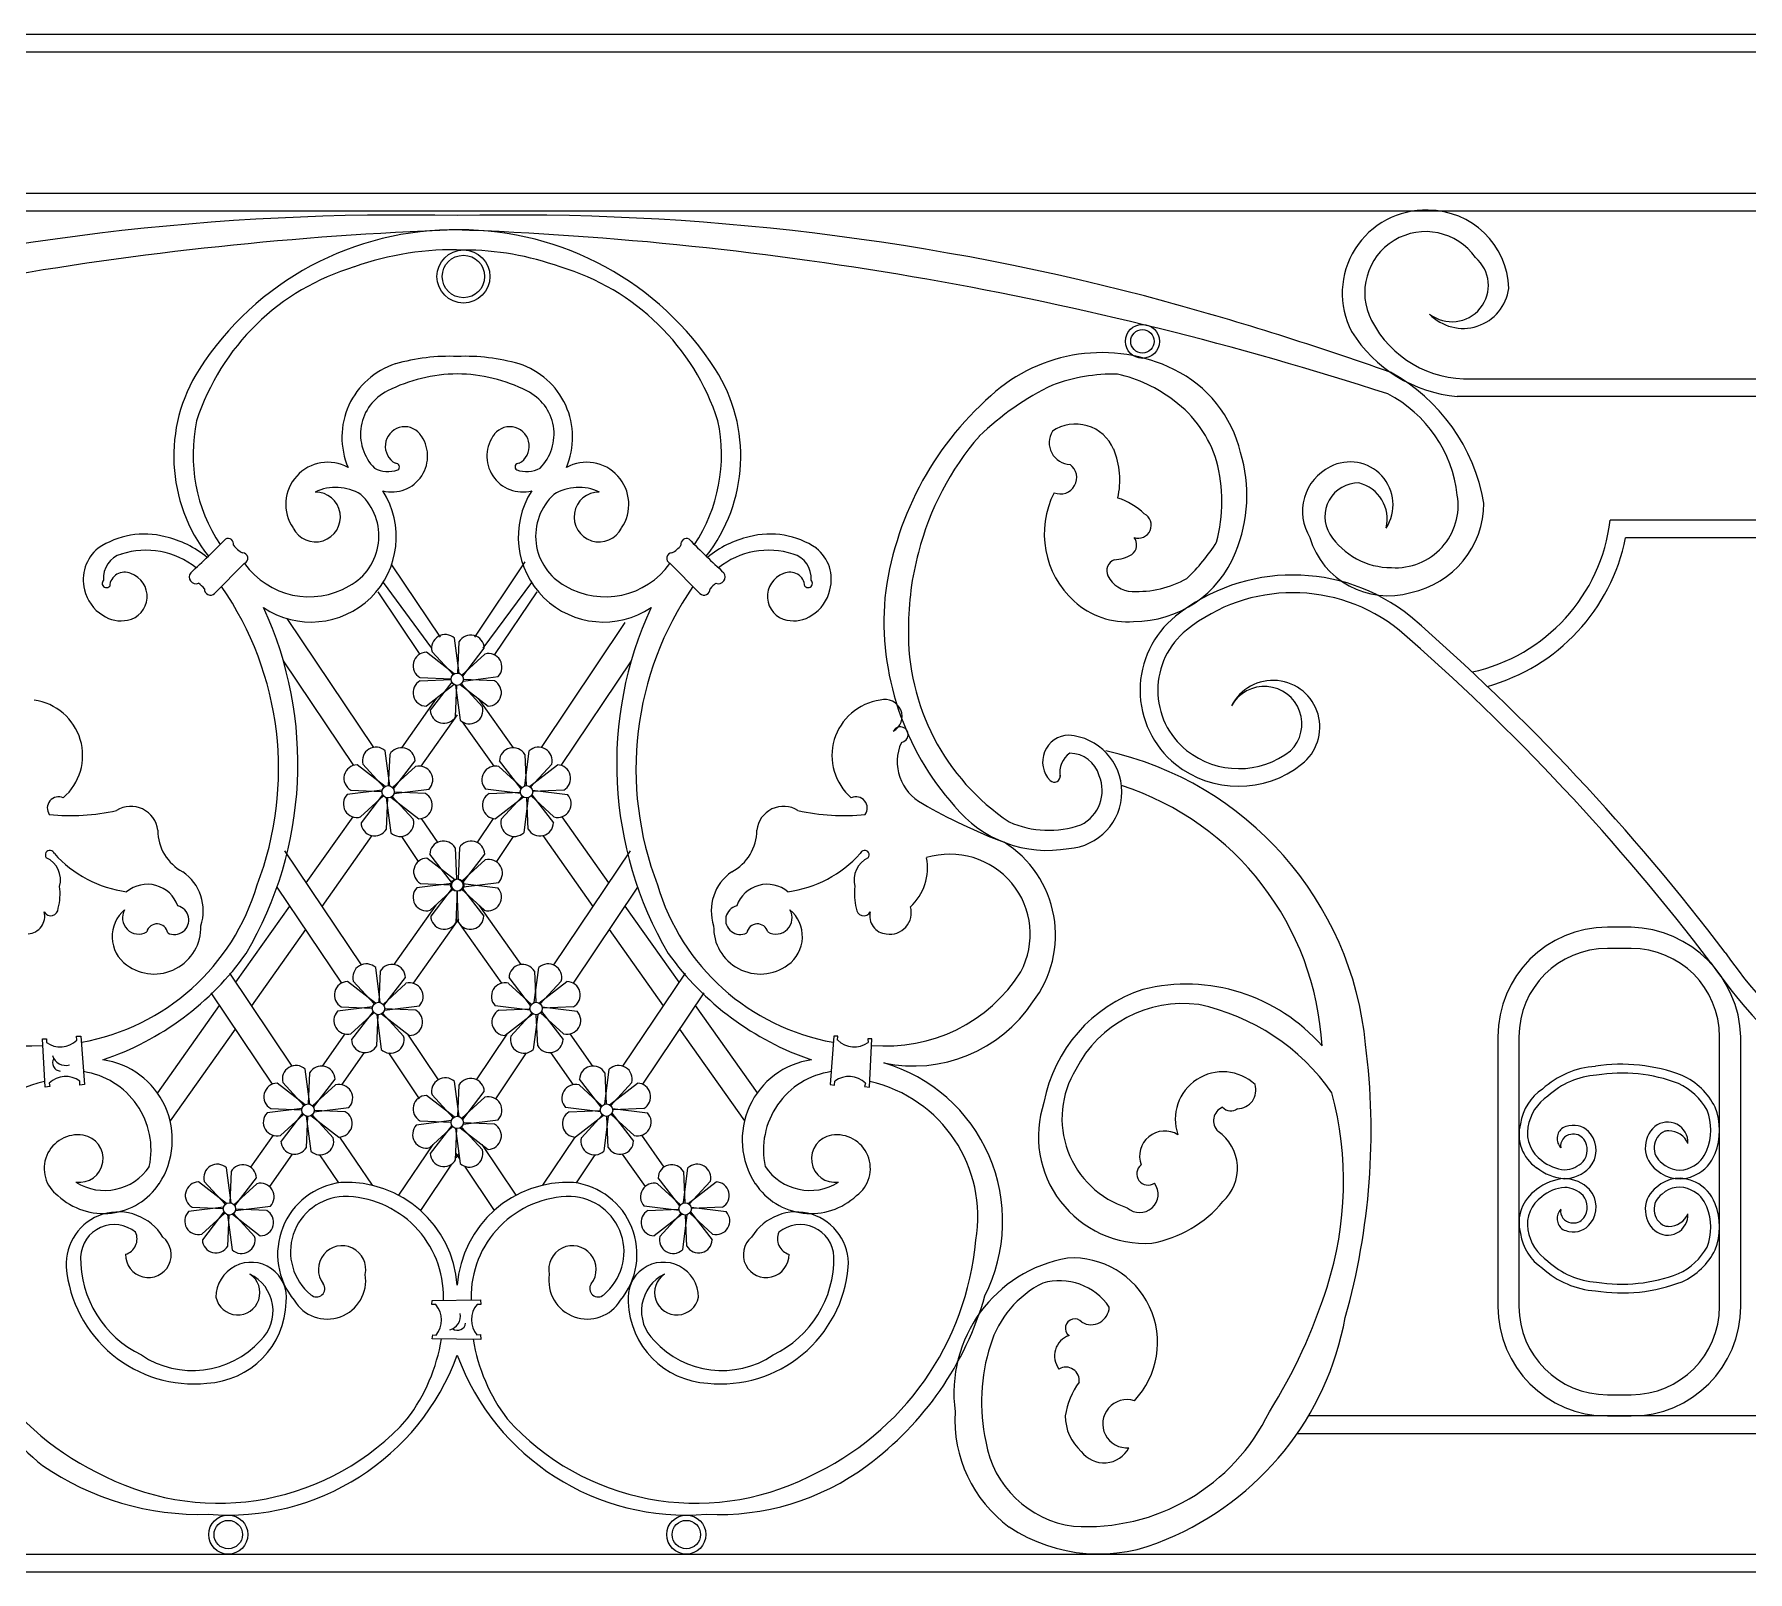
# Model space of a CAD drawing. Header units: millimetres. Extents: x 2621 to 26934, y 11979 to 27988.
# Drawn here: x 3767 to 4493, y 21748 to 22400 of the extents above; entities that cross this region are included whole.
import ezdxf

# ---------------------------------------------------------------- set-up
doc = ezdxf.new("R2010")
doc.units = ezdxf.units.MM

# ---------------------------------------------------------------- blocks, each defined once
blk = doc.blocks.new('A$C4E9F2DF3')
for p, q in [((22.5, 757.5), (2305.9, 757.5)), ((22.5, 750), (2305.9, 750)), ((22.5, 690), (2305.9, 690)), ((22.5, 682.5), (2305.9, 682.5)), ((1594.44, 611.25), (2210.95, 611.25)), ((2216.51, 603.75), (1588.45, 603.75)), ((2133.22, 551.25), (1653.34, 551.25)), ((2126.09, 543.75), (1659.86, 543.75)), ((1073.99, 532.97), (1061.26, 520.19)), ((1136.32, 532.36), (1156.94, 501.67)), ((1192.92, 533.61), (1171.46, 501.67)), ((1254.41, 532.97), (1267.14, 520.19)), ((1132.69, 524.86), (1153.31, 496.99)), ((1195.7, 524.86), (1175.09, 496.99)), ((1130.45, 520.93), (1148.38, 494.23)), ((1197.95, 520.93), (1180.02, 494.23)), ((1091.9, 509.55), (1128.64, 454.87)), ((1235.33, 507.82), (1199.76, 454.87)), ((1162.95, 486.1), (1151.08, 495.24)), ((1153.51, 495.46), (1162.42, 485.73)), ((1164.95, 486.3), (1163.02, 501.17)), ((1164.9, 499.6), (1164.31, 486.41)), ((1175.87, 494.48), (1166.13, 485.56)), ((1166.51, 485.03), (1175.65, 496.91)), ((1090.4, 491.62), (1120.22, 447.23)), ((1238, 491.62), (1208.18, 447.23)), ((1148.39, 484.49), (1161.57, 483.91)), ((1148.39, 483.09), (1161.57, 483.67)), ((1162.95, 481.48), (1151.08, 472.33)), ((1161.89, 482.54), (1152.74, 470.67)), ((1163.44, 481.27), (1165.38, 466.41)), ((1163.5, 467.98), (1164.08, 481.17)), ((1165.44, 481.48), (1177.32, 472.33)), ((1174.88, 472.11), (1165.97, 481.85)), ((1166.71, 483.03), (1181.57, 484.97)), ((1180.01, 483.09), (1166.82, 483.67)), ((1155.28, 475.57), (1140.55, 454.73)), ((1173.11, 475.57), (1187.85, 454.73)), ((1164.2, 468.69), (1148.76, 446.86)), ((1166.33, 465.68), (1179.64, 446.86)), ((1135.59, 438.53), (1133.66, 453.39)), ((1135.54, 451.82), (1134.95, 438.63)), ((1192.8, 438.53), (1194.74, 453.39)), ((1192.86, 451.82), (1193.44, 438.63)), ((1133.59, 438.32), (1121.72, 447.47)), ((1124.15, 447.69), (1133.06, 437.95)), ((1146.51, 446.7), (1136.77, 437.78)), ((1137.15, 437.26), (1146.29, 449.13)), ((1181.89, 446.7), (1191.62, 437.78)), ((1191.25, 437.26), (1182.11, 449.13)), ((1194.8, 438.32), (1206.68, 447.47)), ((1204.25, 447.69), (1195.33, 437.95)), ((1132.32, 436.77), (1117.46, 434.83)), ((1119.02, 436.71), (1132.21, 436.13)), ((1137.35, 435.26), (1152.21, 437.19)), ((1191.04, 435.26), (1176.18, 437.19)), ((1196.08, 436.77), (1210.94, 434.83)), ((1209.37, 436.71), (1196.18, 436.13)), ((1123.16, 425.33), (1132.9, 434.24)), ((1132.52, 434.77), (1123.38, 422.89)), ((1134.08, 433.5), (1136.01, 418.64)), ((1134.14, 420.2), (1134.72, 433.39)), ((1136.08, 433.7), (1147.96, 424.56)), ((1145.52, 424.34), (1136.61, 434.07)), ((1150.65, 435.31), (1137.46, 435.9)), ((1177.75, 435.31), (1190.94, 435.9)), ((1192.32, 433.7), (1180.44, 424.56)), ((1182.87, 424.34), (1191.79, 434.07)), ((1194.31, 433.5), (1192.38, 418.64)), ((1194.26, 420.2), (1193.68, 433.39)), ((1205.23, 425.33), (1195.5, 434.24)), ((1195.87, 434.77), (1205.01, 422.89)), ((1119.82, 425.41), (1100, 397.37)), ((1148.93, 424.67), (1155.9, 414.28)), ((1179.47, 424.67), (1172.49, 414.28)), ((1208.57, 425.41), (1228.39, 397.37)), ((1127.95, 417.41), (1106.71, 387.38)), ((1140.47, 417.08), (1147.63, 406.42)), ((1187.93, 417.08), (1180.77, 406.42)), ((1200.45, 417.41), (1221.68, 387.38)), ((1090.9, 410.91), (1123.4, 362.54)), ((1163.15, 398.71), (1151.27, 407.85)), ((1161.69, 397.64), (1152.55, 409.52)), ((1163.31, 412.21), (1163.89, 399.02)), ((1165.09, 412.21), (1164.51, 399.02)), ((1166.7, 397.64), (1175.85, 409.52)), ((1237.49, 410.91), (1204.99, 362.54)), ((1176.07, 407.09), (1166.33, 398.17)), ((1087.69, 395.52), (1115.05, 354.79)), ((1161.88, 397.15), (1147.01, 395.22)), ((1148.58, 397.1), (1161.77, 396.52)), ((1152.72, 385.71), (1162.45, 394.63)), ((1162.08, 395.16), (1152.94, 383.28)), ((1163.69, 380.59), (1164.27, 393.78)), ((1164.7, 380.59), (1164.12, 393.78)), ((1175.68, 385.71), (1165.94, 394.63)), ((1166.32, 395.16), (1175.46, 383.28)), ((1166.52, 397.15), (1181.38, 395.22)), ((1166.91, 395.64), (1181.77, 397.58)), ((1240.7, 395.52), (1213.34, 354.79)), ((1093.05, 387.54), (1070.16, 355.15)), ((1155.12, 387.91), (1137.29, 362.7)), ((1173.28, 387.91), (1191.1, 362.7)), ((1235.34, 387.54), (1258.24, 355.15)), ((1164.65, 381.9), (1145.44, 354.73)), ((1163.75, 381.9), (1182.95, 354.73)), ((1662.23, 378.54), (1652.14, 378.54)), ((1099.77, 377.55), (1076.87, 345.16)), ((1228.63, 377.55), (1251.53, 345.16)), ((1662.23, 369.54), (1652.14, 369.54)), ((1067.51, 359.09), (1094.04, 319.6)), ((1131.52, 346.55), (1129.59, 361.41)), ((1131.47, 359.85), (1130.88, 346.66)), ((1133.08, 345.28), (1142.22, 357.15)), ((1195.31, 345.28), (1186.17, 357.15)), ((1196.87, 346.55), (1198.8, 361.41)), ((1196.93, 359.85), (1197.51, 346.66)), ((1260.89, 359.09), (1234.35, 319.6)), ((1059.61, 350.68), (1085.66, 311.9)), ((1129.52, 346.35), (1117.65, 355.49)), ((1120.08, 355.71), (1129, 345.97)), ((1142.44, 354.72), (1132.71, 345.81)), ((1185.95, 354.72), (1195.69, 345.81)), ((1198.87, 346.35), (1210.75, 355.49)), ((1208.31, 355.71), (1199.4, 345.97)), ((1268.79, 350.68), (1242.73, 311.9)), ((1063.21, 345.32), (1036.96, 308.2)), ((1128.25, 344.79), (1113.39, 342.86)), ((1114.96, 344.73), (1128.15, 344.15)), ((1119.09, 333.35), (1128.83, 342.26)), ((1128.46, 342.79), (1119.31, 330.91)), ((1132.01, 341.72), (1143.89, 332.58)), ((1141.45, 332.36), (1132.54, 342.1)), ((1133.28, 343.28), (1148.15, 345.21)), ((1146.58, 343.33), (1133.39, 343.92)), ((1195.11, 343.28), (1180.25, 345.21)), ((1181.82, 343.33), (1195, 343.92)), ((1196.38, 341.72), (1184.51, 332.58)), ((1186.94, 332.36), (1195.85, 342.1)), ((1209.3, 333.35), (1199.56, 342.26)), ((1199.94, 342.79), (1209.08, 330.91)), ((1200.14, 344.79), (1215, 342.86)), ((1213.44, 344.73), (1200.25, 344.15)), ((1265.19, 345.32), (1291.43, 308.2)), ((1069.92, 335.33), (1042.36, 296.34)), ((1130.01, 341.52), (1131.95, 326.66)), ((1130.07, 328.22), (1130.65, 341.41)), ((1198.38, 341.52), (1196.45, 326.66)), ((1198.33, 328.22), (1197.74, 341.41)), ((1258.47, 335.33), (1286.04, 296.34)), ((989.32, 310.6), (988.26, 331.2)), ((988.26, 331.2), (989.97, 331.14)), ((989.97, 331.14), (989.88, 329.63)), ((1002.81, 330.63), (1002.68, 332.3)), ((1002.68, 332.3), (1004.48, 332.25)), ((1004.48, 332.25), (1006.02, 311.82)), ((1116.48, 333.25), (1106.84, 319.61)), ((1143.14, 333.15), (1156.12, 313.83)), ((1185.25, 333.15), (1172.27, 313.83)), ((1211.92, 333.25), (1221.56, 319.61)), ((1323.91, 332.25), (1322.37, 311.82)), ((1325.72, 332.3), (1323.91, 332.25)), ((1325.58, 330.63), (1325.72, 332.3)), ((1340.14, 331.2), (1338.43, 331.14)), ((1338.43, 331.14), (1338.52, 329.63)), ((1339.07, 310.6), (1340.14, 331.2)), ((1605.64, 332.04), (1605.64, 217.62)), ((1614.64, 332.04), (1614.64, 217.62)), ((1699.73, 217.62), (1699.73, 332.04)), ((1708.73, 217.62), (1708.73, 332.04)), ((1124.66, 325.33), (1115.03, 311.71)), ((1134.96, 325.16), (1148.01, 305.74)), ((1193.43, 325.16), (1180.39, 305.74)), ((1203.74, 325.33), (1213.37, 311.71)), ((1004.12, 311.51), (1004.02, 313.19)), ((1101.63, 303.41), (1099.69, 318.27)), ((1101.57, 316.71), (1100.99, 303.52)), ((1103.18, 302.14), (1112.33, 314.02)), ((1164.95, 298.2), (1163.02, 313.06)), ((1225.21, 302.14), (1216.07, 314.02)), ((1226.77, 303.41), (1228.7, 318.27)), ((1226.82, 316.71), (1227.41, 303.52)), ((1324.28, 311.51), (1324.38, 313.19)), ((991.36, 310.92), (989.32, 310.6)), ((991.06, 312.4), (991.36, 310.92)), ((1006.02, 311.82), (1004.12, 311.51)), ((1099.63, 303.21), (1087.75, 312.35)), ((1090.19, 312.57), (1099.1, 302.84)), ((1112.55, 311.58), (1102.81, 302.67)), ((1162.95, 298), (1151.08, 307.14)), ((1153.51, 307.36), (1162.42, 297.62)), ((1164.9, 311.5), (1164.31, 298.31)), ((1175.87, 306.37), (1166.13, 297.46)), ((1166.51, 296.93), (1175.65, 308.8)), ((1215.85, 311.58), (1225.59, 302.67)), ((1228.77, 303.21), (1240.64, 312.35)), ((1238.21, 312.57), (1229.3, 302.84)), ((1322.37, 311.82), (1324.28, 311.51)), ((1337.33, 312.4), (1337.03, 310.92)), ((1337.03, 310.92), (1339.07, 310.6)), ((1098.36, 301.65), (1083.5, 299.72)), ((1085.06, 301.6), (1098.25, 301.01)), ((1089.2, 290.21), (1098.93, 299.12)), ((1098.56, 299.65), (1089.42, 287.78)), ((1100.12, 298.38), (1102.05, 283.52)), ((1100.17, 285.09), (1100.76, 298.27)), ((1102.12, 298.59), (1113.99, 289.44)), ((1111.56, 289.22), (1102.64, 298.96)), ((1103.39, 300.14), (1118.25, 302.08)), ((1116.68, 300.2), (1103.5, 300.78)), ((1225.01, 300.14), (1210.15, 302.08)), ((1211.71, 300.2), (1224.9, 300.78)), ((1226.28, 298.59), (1214.4, 289.44)), ((1216.84, 289.22), (1225.75, 298.96)), ((1228.28, 298.38), (1226.35, 283.52)), ((1228.22, 285.09), (1227.64, 298.27)), ((1239.2, 290.21), (1229.46, 299.12)), ((1229.84, 299.65), (1238.98, 287.78)), ((1230.04, 301.65), (1244.9, 299.72)), ((1243.34, 301.6), (1230.15, 301.01)), ((1161.68, 296.44), (1146.82, 294.51)), ((1148.39, 296.38), (1161.57, 295.8)), ((1152.52, 285), (1162.26, 293.91)), ((1161.89, 294.44), (1152.74, 282.57)), ((1163.44, 293.17), (1165.38, 278.31)), ((1163.5, 279.87), (1164.08, 293.06)), ((1165.44, 293.37), (1177.32, 284.23)), ((1174.88, 284.01), (1165.97, 293.75)), ((1166.71, 294.93), (1181.57, 296.86)), ((1180.01, 294.99), (1166.82, 295.57)), ((1086.07, 290.23), (1076.5, 276.7)), ((1114.29, 289.46), (1128.03, 269)), ((1153.79, 286.32), (1139.31, 264.77)), ((1174.61, 286.32), (1189.08, 264.77)), ((1214.11, 289.46), (1200.36, 269)), ((1242.33, 290.23), (1251.9, 276.7)), ((1068.28, 261.52), (1066.34, 276.38)), ((1094.21, 282.26), (1084.48, 268.5)), ((1105.78, 281.95), (1113.79, 270.03)), ((1161.72, 277.95), (1148.55, 258.35)), ((1164.82, 282.57), (1163.53, 280.65)), ((1163.57, 282.57), (1165.12, 280.26)), ((1167.23, 277.13), (1179.84, 258.35)), ((1222.61, 281.95), (1214.61, 270.03)), ((1234.19, 282.26), (1243.92, 268.5)), ((1260.12, 261.52), (1262.05, 276.38)), ((1066.28, 261.31), (1054.4, 270.46)), ((1056.84, 270.68), (1065.75, 260.94)), ((1068.22, 274.81), (1067.64, 261.62)), ((1079.2, 269.69), (1069.46, 260.77)), ((1069.83, 260.25), (1078.98, 272.12)), ((1249.2, 269.69), (1258.94, 260.77)), ((1258.56, 260.25), (1249.42, 272.12)), ((1260.17, 274.81), (1260.76, 261.62)), ((1262.12, 261.31), (1273.99, 270.46)), ((1271.56, 270.68), (1262.65, 260.94)), ((1065.01, 259.76), (1050.15, 257.82)), ((1051.71, 259.7), (1064.9, 259.12)), ((1055.85, 248.32), (1065.58, 257.23)), ((1065.21, 257.76), (1056.07, 245.88)), ((1066.77, 256.49), (1068.7, 241.62)), ((1066.82, 243.19), (1067.41, 256.38)), ((1068.77, 256.69), (1080.64, 247.55)), ((1078.21, 247.33), (1069.29, 257.06)), ((1070.04, 258.25), (1084.9, 260.18)), ((1083.33, 258.3), (1070.14, 258.89)), ((1258.36, 258.25), (1243.5, 260.18)), ((1245.06, 258.3), (1258.25, 258.89)), ((1259.63, 256.69), (1247.75, 247.55)), ((1250.19, 247.33), (1259.1, 257.06)), ((1261.63, 256.49), (1259.7, 241.62)), ((1261.57, 243.19), (1260.99, 256.38)), ((1272.55, 248.32), (1262.81, 257.23)), ((1263.19, 257.76), (1272.33, 245.88)), ((1263.39, 259.76), (1278.25, 257.82)), ((1276.69, 259.7), (1263.5, 259.12)), ((1153.42, 218.35), (1153.58, 220.15)), ((1155.1, 218.38), (1153.42, 218.35)), ((1153.58, 220.15), (1174.08, 220.37)), ((1174.26, 218.44), (1172.58, 218.45)), ((1174.08, 220.37), (1174.26, 218.44)), ((1153.59, 203.89), (1153.76, 205.59)), ((1174.22, 203.62), (1153.59, 203.89)), ((1153.76, 205.59), (1155.26, 205.4)), ((1172.53, 205.48), (1174.03, 205.68)), ((1174.03, 205.68), (1174.22, 203.62)), ((1652.14, 180.12), (1662.23, 180.12)), ((2223.93, 171.16), (1525.33, 171.16)), ((1652.14, 171.12), (1662.23, 171.12)), ((2221.27, 163.5), (1520.41, 163.5)), ((23.78, 112.5), (2305.9, 112.5)), ((23.78, 105), (2305.9, 105))]:
    blk.add_line(p, q)
for centre, radius in [((1166.82, 654.7), 11.25), ((1166.82, 654.7), 9), ((1454.87, 627.18), 7.21), ((1454.87, 627.18), 4.96), ((1164.2, 483.79), 2.63), ((1164.2, 483.79), 2.63), ((1134.84, 436.01), 2.63), ((1193.56, 436.01), 2.63), ((1164, 396.4), 2.63), ((1164.39, 396.4), 2.63), ((1130.77, 344.03), 2.63), ((1197.63, 344.03), 2.63), ((1100.87, 300.9), 2.63), ((1164.2, 295.69), 2.63), ((1164.2, 295.69), 2.63), ((1227.52, 300.9), 2.63), ((1067.52, 259), 2.63), ((1260.87, 259), 2.63), ((1067.03, 120.78), 8.28), ((1067.03, 120.78), 6.03), ((1261.36, 120.78), 8.28), ((1261.36, 120.78), 6.03)]:
    blk.add_circle(centre, radius)
for centre, radius, start, end in [((1140.38, -379.54), 1060.34, 88.71281, 105.14183), ((1188.02, -379.54), 1060.34, 74.85817, 91.28719), ((1574.92, 647.57), 35.27, 88.13002, 207.35101), ((1576.07, 648.57), 34.26, 1.83754, 90), ((1216.55, -775.18), 1450.68, 92.11365, 107.95393), ((1163.04, 545.71), 128.8, 89.14148, 147.31707), ((1112.85, -771.21), 1446.59, 72.03543, 88.0116), ((1165.35, 545.67), 128.82, 32.69527, 90.16717), ((1575.04, 647.89), 25.85, 35.09067, 207.34646), ((1162.29, 542.47), 123.56, 87.89637, 109.75496), ((1166.84, 545.26), 120.68, 70.12464, 90.00879), ((1586.21, 650.95), 15.45, 232.06999, 49.75454), ((1148.98, 562.68), 100.2, 106.49838, 162.11909), ((1179.42, 562.68), 100.2, 17.88091, 73.50162), ((1590.9, 652.27), 19.59, 223.59436, 352.35981), ((1089.22, -716.5), 1411.43, 70.51337, 74.55984), ((1592.91, 657.26), 46.03, 207.49219, 271.89854), ((1593.81, 662.71), 59.2, 211.96374, 264.80478), ((1160.84, 538.48), 82.35, 87.66209, 106.15753), ((1167.56, 538.48), 82.35, 73.84247, 92.33791), ((1437.59, 552.85), 69.54, 63.83597, 132.51598), ((1112.55, 578.42), 68.63, 147.54101, 218.17715), ((1147.86, 586.51), 32.62, 107.74476, 203.2289), ((1164.77, 547.02), 66.34, 90.49297, 116.99835), ((1163.63, 547.02), 66.34, 63.00165, 89.50703), ((1180.53, 586.51), 32.62, 336.7711, 72.25524), ((1215.85, 578.42), 68.63, 321.82285, 32.45899), ((1442.81, 537.79), 75.5, 88.85204, 110.24907), ((1431.19, 554.43), 60.3, 51.91216, 77.42063), ((1444.91, 567.56), 53.1, 13.57933, 63.93217), ((1522.54, 545.35), 78.3, 9.71453, 61.37201), ((1143.53, 587.77), 20.39, 115.79038, 224.84153), ((1184.87, 587.77), 20.39, 315.15847, 64.20962), ((1480.43, 502.28), 135.79, 131.42285, 173.23354), ((1470.45, 498.56), 122.5, 116.0397, 133.78761), ((1533.4, 555.71), 55.43, 6.46386, 62.46668), ((1438.93, 562), 49.58, 16.91105, 53.55711), ((1121.23, 579.03), 69.13, 167.96173, 213.46482), ((1141.93, 582.67), 8.27, 38.85907, 241.26573), ((1186.47, 582.67), 8.27, 298.73427, 141.14093), ((1207.17, 579.03), 69.13, 326.53518, 12.03827), ((1424.57, 584.18), 9.26, 148.47232, 267.54922), ((1426.56, 574.58), 17.5, 22.93102, 124.39147), ((1136.4, 578.47), 15.21, 255.59843, 38.11006), ((1191.99, 578.47), 15.21, 141.88994, 284.40157), ((1478.73, 506.85), 122.8, 139.25975, 165.52069), ((1109.27, 558.02), 17.84, 61.0957, 214.30711), ((1138.15, 573.91), 1.52, 302.50043, 97.48796), ((1190.24, 573.91), 1.52, 82.51204, 237.49957), ((1219.13, 558.02), 17.84, 325.69289, 118.9043), ((1420.08, 569.34), 6.92, 247.43521, 53.81947), ((1411.7, 568.39), 33.6, 346.76345, 22.77274), ((1420.02, 559.2), 68.55, 345.44615, 14.55385), ((1436.37, 561.8), 62.86, 337.31983, 16.85719), ((1542.97, 557.79), 18.22, 327.34973, 117.52863), ((1134.91, 584.57), 12.62, 242.41899, 288.78897), ((1193.49, 584.57), 12.62, 251.21103, 297.58101), ((1543.93, 555), 21.14, 116.34428, 211.57723), ((1546.53, 552.81), 14.27, 89.22153, 211.6931), ((1542.87, 551.67), 15.88, 346.51334, 75.96343), ((1102.15, 544.25), 36.18, 236.14531, 32.61667), ((1104.02, 552.65), 10.59, 206.27288, 90.5221), ((1112.64, 544.95), 20.26, 58.49387, 115.48413), ((1106.86, 544.54), 24.09, 298.62293, 47.21064), ((1226.24, 544.25), 36.18, 147.38333, 303.85469), ((1221.54, 544.54), 24.09, 132.78936, 241.37707), ((1215.76, 544.95), 20.26, 64.51587, 121.50613), ((1224.37, 552.65), 10.59, 89.4779, 333.72712), ((1451.71, 545.49), 38.48, 153.01617, 227.96979), ((1436.2, 534.27), 27.67, 45.35331, 72.74995), ((1562.36, 557.57), 26.48, 266.10427, 9.50197), ((1453.18, 549.1), 5.45, 250.32429, 63.07267), ((1560.98, 558.57), 38.74, 281.65411, 0), ((1031.38, 510.8), 34.6, 75.03825, 124.32771), ((1297.02, 510.8), 34.6, 55.67229, 104.96175), ((1560.56, 562.42), 31.27, 213.17945, 270), ((1578.81, 560.22), 75.07, 282.26476, 353.13815), ((1022.34, 526.18), 16.84, 128.43122, 195.24219), ((1032.11, 504.62), 33.92, 51.20417, 107.92163), ((1030.77, 502.51), 42.8, 50.3975, 77.11902), ((836.44, 765.75), 319.59, 312.19858, 315.87575), ((1066.92, 541.08), 2.42, 350.06272, 116.23115), ((1078.26, 547.34), 11.18, 216.66558, 242.63976), ((1250.13, 547.34), 11.18, 297.36024, 323.33442), ((1261.48, 541.08), 2.42, 63.76885, 189.93728), ((1491.95, 765.75), 319.59, 224.12425, 227.80142), ((1297.62, 502.51), 42.8, 102.88098, 129.6025), ((1296.28, 504.62), 33.92, 72.07837, 128.79583), ((1306.06, 526.18), 16.84, 344.75781, 51.56878), ((1447.31, 540.82), 5.12, 307.09024, 38.02627), ((1415.6, 587.12), 83.94, 313.81106, 327.46778), ((1559.02, 553.72), 34.51, 196.47376, 286.46041), ((1579.22, 560.02), 82.27, 285.51807, 348.59765), ((1024.57, 526.81), 10.49, 106.01492, 185.24629), ((1073.01, 535.08), 2.33, 294.87663, 87.06426), ((1101.4, 552.34), 33.57, 215.2498, 300.41776), ((1226.99, 552.34), 33.57, 239.58224, 324.7502), ((1255.39, 535.08), 2.33, 92.93574, 245.12337), ((1303.83, 526.81), 10.49, 354.75371, 73.98508), ((1479.23, 505.54), 123.62, 164.98883, 180.04541), ((1444.72, 529.86), 4.97, 111.4358, 205.89265), ((1442.4, 549.8), 15.32, 271.89968, 301.4795), ((1451.22, 554.71), 46.44, 269.90984, 338.32085), ((1015.38, 524.5), 1.84, 132.99062, 317.04472), ((1023.04, 522.91), 6.32, 64.64094, 176.93123), ((1022.35, 518.93), 10.27, 281.23882, 70.7279), ((1053.43, 527.22), 2.92, 142.62723, 290.7549), ((1033.47, 499.24), 32.84, 44.35222, 50.26363), ((1294.93, 499.24), 32.84, 129.73637, 135.64778), ((1274.97, 527.22), 2.92, 249.2451, 37.37277), ((1306.04, 518.93), 10.27, 109.2721, 258.76118), ((1305.36, 522.91), 6.32, 3.06877, 115.35906), ((1313.02, 524.5), 1.84, 222.95528, 47.00938), ((1450.75, 532.7), 11.64, 205.51218, 268.61682), ((1452.6, 564.08), 43.06, 267.16483, 299.35288), ((1518.72, 448.44), 79.57, 51.15655, 128.73512), ((1022.73, 525.46), 17.06, 192.54996, 238.30994), ((1059.49, 522.03), 2.55, 176.16848, 313.82458), ((952.07, 445.59), 136.33, 338.92147, 34.66756), ((1376.33, 445.59), 136.33, 145.33244, 201.07853), ((1268.91, 522.03), 2.55, 226.17542, 3.83152), ((1305.66, 525.46), 17.06, 301.69006, 347.45004), ((1463.64, 508.64), 118.44, 175.32814, 221.62794), ((1448.25, 540.92), 32.77, 227.11218, 275.06416), ((1518.72, 448.44), 72.07, 51.26488, 128.73512), ((1021.52, 522.4), 13.83, 235.93863, 281.8162), ((938, 447.81), 158.57, 329.54742, 24.75245), ((1390.4, 447.81), 158.57, 155.24755, 210.45258), ((1306.87, 522.4), 13.83, 258.1838, 304.06137), ((1494.11, 479.12), 40.24, 128.73512, 231.26488), ((947.19, -205.13), 947.73, 37.19126, 49.02615), ((1159.06, 496.99), 5.76, 46.53492, 195.36179), ((1169.9, 496.75), 5.76, 1.53492, 150.36179), ((1451.8, 503.26), 96.22, 178.69843, 236.264), ((1494.11, 479.12), 32.74, 128.73512, 231.26488), ((947.19, -205.13), 940.23, 37.20432, 49.01746), ((1151.23, 489.49), 5.76, 91.53492, 240.36179), ((1177.4, 488.93), 5.76, 316.53492, 105.36179), ((1151.23, 478.09), 5.76, 119.63821, 268.46508), ((1177.16, 478.09), 5.76, 271.53492, 60.36179), ((1510.33, 463.46), 19.83, 307.51086, 153.02866), ((1506.62, 464.82), 15.91, 314.25433, 151.30968), ((981.58, 451.4), 23.68, 310.78593, 82.34815), ((1346.82, 451.4), 23.68, 97.65185, 229.21407), ((1345.73, 467.98), 7.19, 298.79516, 106.73183), ((1158.5, 470.82), 5.76, 181.53492, 330.36179), ((1169.33, 470.59), 5.76, 226.53492, 15.36179), ((1352.19, 460.27), 3.3, 277.27482, 154.81299), ((1423.84, 448.69), 11.32, 91.08236, 224.28071), ((1422.06, 435.99), 24.07, 273.69402, 86.2774), ((1129.7, 449.21), 5.76, 46.53492, 195.36179), ((1140.54, 448.98), 5.76, 1.53492, 150.36179), ((1187.86, 448.98), 5.76, 29.63821, 178.46508), ((1198.7, 449.21), 5.76, 344.63821, 133.46508), ((1370.87, 448.74), 20.04, 155.67976, 242.35461), ((1429.44, 444.33), 9.64, 123.50441, 190.65402), ((1424, 439.36), 13.01, 15.5514, 89.46833), ((1408.55, 315.12), 141.68, 5.50734, 77.42977), ((1495.77, 481.35), 35.51, 231.42332, 308.17078), ((1121.87, 441.71), 5.76, 91.53492, 240.36179), ((1148.04, 441.15), 5.76, 316.53492, 105.36179), ((1180.36, 441.15), 5.76, 74.63821, 223.46508), ((1206.52, 441.71), 5.76, 299.63821, 88.46508), ((1495.67, 481.07), 42.74, 231.26488, 308.73512), ((1417.48, 442.55), 2.49, 225.30005, 10.46562), ((1421.42, 436.56), 16.36, 296.83028, 22.59984), ((1408.02, 321.39), 123.25, 3.13923, 72.05491), ((995.05, 429.1), 4.8, 65.35007, 214.99908), ((1025.77, 418.42), 11.41, 6.44423, 122.4078), ((1121.64, 430.88), 5.76, 136.53492, 285.36179), ((1147.8, 430.31), 5.76, 271.53492, 60.36179), ((1180.59, 430.31), 5.76, 119.63821, 268.46508), ((1206.76, 430.88), 5.76, 254.63821, 43.46508), ((1302.63, 418.42), 11.41, 57.5922, 173.55577), ((1333.35, 429.1), 4.8, 325.00092, 114.64993), ((1479.36, 634.96), 235.54, 239.99367, 249.31261), ((1414.57, 461.97), 50.82, 219.05046, 280.24305), ((999.98, 517.88), 91.95, 264.47314, 282.3559), ((1129.13, 423.05), 5.76, 181.53492, 330.36179), ((1139.97, 422.81), 5.76, 226.53492, 15.36179), ((1188.42, 422.81), 5.76, 164.63821, 313.46508), ((1199.26, 423.05), 5.76, 209.63821, 358.46508), ((1328.42, 517.88), 91.95, 257.6441, 275.52686), ((1415.2, 461.17), 41.5, 246.0625, 289.13525), ((1056.98, 419.7), 19.88, 180, 242.36453), ((1158.3, 409.37), 5.76, 29.63821, 178.46508), ((1170.09, 409.37), 5.76, 1.53492, 150.36179), ((1271.42, 419.7), 19.88, 297.63547, 0), ((1371.56, 375.19), 46.46, 322.38927, 58.04105), ((991.39, 409.22), 1.94, 15.95465, 217.14774), ((985.46, 398.64), 10.38, 344.4612, 65.04839), ((1030.59, 443.4), 50.26, 222.01798, 262.3627), ((1151.43, 402.1), 5.76, 91.53492, 240.36179), ((1177.59, 401.54), 5.76, 316.53492, 105.36179), ((1297.8, 443.4), 50.26, 277.6373, 317.98202), ((1342.93, 398.64), 10.38, 114.95161, 195.5388), ((1337.01, 409.22), 1.94, 322.85226, 164.04535), ((1341.76, 403.53), 21.96, 311.93494, 11.87761), ((1373.23, 375.51), 34.04, 332.01023, 107.03945), ((1036.18, 385.46), 20.27, 341.73928, 55.15155), ((1292.22, 385.46), 20.27, 124.84845, 198.26072), ((972.15, 392.6), 23.54, 345.12416, 7.95557), ((988.17, 423.2), 94.92, 280.05896, 343.69955), ((1032.7, 383.04), 13.72, 19.51198, 129.80556), ((1151.19, 391.26), 5.76, 136.53492, 285.36179), ((1177.2, 391.26), 5.76, 254.63821, 43.46508), ((1340.23, 423.2), 94.92, 196.30045, 259.94104), ((1295.7, 383.04), 13.72, 50.19444, 160.48802), ((1356.24, 392.6), 23.54, 172.04443, 194.87584), ((991.76, 386.56), 3.14, 208.30553, 0), ((1032.66, 374.55), 14.88, 130.17195, 233.99569), ((1029, 382.5), 6.86, 150.0341, 300.00071), ((1044.16, 381.63), 6.17, 243.08571, 76.24517), ((1284.23, 381.63), 6.17, 103.75483, 296.91429), ((1299.4, 382.5), 6.86, 239.99929, 29.9659), ((1295.74, 374.55), 14.88, 306.00431, 49.82805), ((1336.64, 386.56), 3.14, 180, 331.69447), ((1347.78, 384.61), 9.04, 260.07931, 16.61881), ((981.62, 383.27), 7.58, 274.19103, 13.72114), ((1035.63, 378.48), 19.8, 233.71426, 1.83777), ((1036.85, 375.36), 4.58, 9.74169, 164.80911), ((1158.69, 383.43), 5.76, 181.53492, 330.36179), ((1169.71, 383.43), 5.76, 209.63821, 358.46508), ((1292.76, 378.48), 19.8, 178.16223, 306.28574), ((1291.54, 375.36), 4.58, 15.19089, 170.25831), ((1346.77, 383.27), 7.58, 166.27886, 265.80897), ((1652.14, 332.04), 46.5, 90, 180), ((1660.85, 330.66), 47.9, 1.64947, 88.35053), ((974.47, 438.81), 123.04, 288.67188, 324.54634), ((1353.93, 438.81), 123.04, 215.45366, 251.32812), ((1652.14, 332.04), 37.5, 90, 180), ((1662.23, 332.04), 37.5, 0, 90), ((1883.39, 493.53), 220.59, 214.76227, 252.64074), ((982.18, 395.66), 67.54, 212.33502, 275.29042), ((1125.63, 357.23), 5.76, 46.53492, 195.36179), ((1136.47, 357), 5.76, 1.53492, 150.36179), ((1191.93, 357), 5.76, 29.63821, 178.46508), ((1202.76, 357.23), 5.76, 344.63821, 133.46508), ((1346.22, 395.66), 67.54, 264.70958, 327.66498), ((1883.37, 493.52), 228.07, 214.79, 252.55592), ((1117.8, 349.74), 5.76, 91.53492, 240.36179), ((1143.97, 349.17), 5.76, 316.53492, 105.36179), ((1184.43, 349.17), 5.76, 74.63821, 223.46508), ((1210.59, 349.74), 5.76, 299.63821, 88.46508), ((1474.7, 292.58), 62.69, 108.20738, 169.34714), ((1473.44, 277.89), 76.47, 41.07823, 103.86306), ((1117.57, 338.9), 5.76, 136.53492, 285.36179), ((1143.73, 338.33), 5.76, 271.53492, 60.36179), ((1184.66, 338.33), 5.76, 119.63821, 268.46508), ((1210.83, 338.9), 5.76, 254.63821, 43.46508), ((1357.7, 380.45), 60.8, 258.16239, 326.4366), ((1472.14, 295), 51.12, 82.57985, 152.99043), ((1459.57, 255.22), 92.48, 35.03907, 78.03255), ((995.76, 337.75), 10.02, 234.07525, 314.73443), ((1125.07, 331.07), 5.76, 181.53492, 330.36179), ((1135.9, 330.83), 5.76, 226.53492, 15.36179), ((1192.49, 330.83), 5.76, 164.63821, 313.46508), ((1203.33, 331.07), 5.76, 209.63821, 358.46508), ((1332.64, 337.75), 10.02, 225.26557, 305.92475), ((1260.71, 292.02), 291.18, 344.23916, 7.23984), ((998.09, 325.74), 5.84, 196.65818, 286.1504), ((995.94, 320.94), 3.43, 147.25758, 267.3418), ((1009.07, 288.34), 34.24, 327.0141, 81.95551), ((1319.33, 288.34), 34.24, 98.04449, 212.9859), ((1325.53, 253.69), 70.07, 333.17102, 73.67505), ((1658.23, 249.43), 70.96, 68.83016, 99.06059), ((1002.08, 255.73), 58.73, 102.74773, 189.83985), ((998.01, 305.17), 10.02, 53.16292, 133.8221), ((1000.68, 284), 33.61, 347.97587, 81.56843), ((1095.74, 314.1), 5.76, 46.53492, 195.36179), ((1106.57, 313.86), 5.76, 1.53492, 150.36179), ((1159.06, 308.88), 5.76, 46.53492, 195.36179), ((1169.9, 308.65), 5.76, 1.53492, 150.36179), ((1221.82, 313.86), 5.76, 29.63821, 178.46508), ((1232.66, 314.1), 5.76, 344.63821, 133.46508), ((1327.71, 284), 33.61, 98.43157, 192.02413), ((1330.39, 305.17), 10.02, 46.1779, 126.83708), ((1326.32, 255.73), 58.73, 350.16015, 77.25227), ((1460.56, 297.41), 39.82, 148.50223, 252.32258), ((1488.95, 297.06), 20.11, 47.1021, 199.08859), ((1649.68, 282.48), 37.11, 94.05107, 132.51266), ((1649.68, 282.48), 33.36, 93.70703, 133.07153), ((1658.26, 249.44), 67.2, 69.04937, 99.18889), ((1671.75, 288.98), 29.25, 26.71859, 65.53538), ((1087.91, 306.6), 5.76, 91.53492, 240.36179), ((1114.07, 306.03), 5.76, 316.53492, 105.36179), ((1151.23, 301.39), 5.76, 91.53492, 240.36179), ((1177.4, 300.82), 5.76, 316.53492, 105.36179), ((1214.32, 306.03), 5.76, 74.63821, 223.46508), ((1240.49, 306.6), 5.76, 299.63821, 88.46508), ((1495.16, 309.39), 7.86, 270, 17.8101), ((1392.97, 270.65), 147.22, 342.26731, 14.82443), ((1636.17, 292.15), 21.14, 123.17054, 171.81615), ((1637.75, 290.58), 19.57, 123.69751, 171.01214), ((1670.76, 287.52), 27.24, 29.41355, 64.96922), ((1087.67, 295.76), 5.76, 136.53492, 285.36179), ((1113.84, 295.2), 5.76, 271.53492, 60.36179), ((1214.56, 295.2), 5.76, 119.63821, 268.46508), ((1240.72, 295.76), 5.76, 254.63821, 43.46508), ((1456.14, 289.77), 45.4, 161.51375, 273.44016), ((1491.15, 296.43), 6.13, 111.82523, 227.51355), ((1492.36, 305.44), 4.81, 223.56341, 305.70021), ((1672.26, 292.6), 23.73, 338.37416, 20.4624), ((1673.28, 292.39), 26.45, 338.1481, 21.61331), ((1151, 290.55), 5.76, 136.53492, 285.36179), ((1177.16, 289.98), 5.76, 271.53492, 60.36179), ((1464.38, 281.33), 10.71, 58.71041, 199.83415), ((1476.02, 276.18), 19.18, 312.69335, 55.05479), ((1631.76, 290.63), 17.12, 164.67239, 235.68914), ((1632.48, 291.21), 14.26, 170.2303, 235.07566), ((1636.45, 288.78), 5.64, 125.00592, 223.45494), ((1637.2, 285.71), 8.66, 99.09093, 117.39698), ((1637.8, 285.57), 8.91, 36.18657, 102.75395), ((1636.2, 283.91), 11.18, 318.4008, 38.21901), ((1680.01, 285.03), 11.79, 130.85808, 233.93698), ((1679.65, 284.9), 7.72, 114.46818, 236.64995), ((1677.69, 287.19), 8.65, 357.24394, 128.64023), ((1678.05, 285.44), 6.68, 88.91293, 103.8215), ((1678.28, 283.38), 8.74, 22.85629, 90.67536), ((1003.21, 276.15), 14.28, 81.06922, 233.80813), ((1003.89, 280.32), 10.05, 261.4514, 81.19187), ((1095.17, 287.93), 5.76, 181.53492, 330.36179), ((1106.01, 287.7), 5.76, 226.53492, 15.36179), ((1169.33, 282.49), 5.76, 226.53492, 15.36179), ((1222.39, 287.7), 5.76, 164.63821, 313.46508), ((1233.23, 287.93), 5.76, 209.63821, 358.46508), ((1324.5, 280.32), 10.05, 98.80813, 278.5486), ((1325.18, 276.15), 14.28, 306.19187, 98.93078), ((1637.2, 285.71), 4.91, 96.87561, 189.46252), ((1637.79, 285.21), 5.5, 37.20718, 102.42863), ((1635.89, 284.02), 7.74, 320.31065, 35.7099), ((1682.62, 288.04), 12.42, 294.36809, 340.29191), ((1014.61, 289.54), 22.72, 237.49962, 326.50758), ((1062.39, 272.2), 5.76, 46.53492, 195.36179), ((1073.22, 271.97), 5.76, 1.53492, 150.36179), ((1158.5, 282.72), 5.76, 181.53492, 330.36179), ((1255.17, 271.97), 5.76, 29.63821, 178.46508), ((1266.01, 272.2), 5.76, 344.63821, 133.46508), ((1313.79, 289.54), 22.72, 213.49242, 302.50038), ((1457.33, 273.92), 4.84, 128.68908, 216.04398), ((1635.7, 293.6), 21.85, 231.52187, 265.42006), ((1635.7, 293.6), 18.1, 231.01436, 264.74528), ((1633.48, 287.27), 15.46, 271.78359, 315.80247), ((1633.48, 287.27), 11.71, 272.78087, 315.58559), ((1682.77, 286.16), 10.67, 226.31593, 297.78601), ((1682.62, 288.04), 16.17, 295.09539, 340.12257), ((1014.13, 285.43), 28.41, 227.07966, 326.38878), ((1054.56, 264.7), 5.76, 91.53492, 240.36179), ((1080.72, 264.14), 5.76, 316.53492, 105.36179), ((1118.64, 239.74), 30.68, 97.1228, 219.51273), ((1117.3, 223.22), 47.02, 4.10513, 93.00264), ((1211.1, 223.22), 47.02, 86.99736, 175.89487), ((1209.76, 239.74), 30.68, 320.48727, 82.8772), ((1247.67, 264.14), 5.76, 74.63821, 223.46508), ((1273.84, 264.7), 5.76, 299.63821, 88.46508), ((1314.27, 285.43), 28.41, 213.61122, 312.92034), ((1453.74, 265.22), 7.8, 227.49082, 36.69794), ((1457.33, 273.92), 4.84, 216.044, 303.39883), ((1635.7, 250.11), 21.85, 94.57994, 128.47813), ((1633.48, 256.44), 15.46, 44.19753, 88.21641), ((1682.77, 286.14), 14.41, 227.64709, 297.75145), ((1682.77, 257.56), 14.41, 62.24855, 132.35291), ((1682.62, 255.67), 16.17, 19.87743, 64.90461), ((1116.95, 240.78), 23.51, 92.65828, 230.6785), ((1115.87, 221.8), 42.46, 358.92761, 90.01603), ((1212.53, 221.8), 42.46, 89.98397, 181.07239), ((1211.45, 240.78), 23.51, 309.3215, 87.34172), ((1449.75, 294.68), 51.04, 280.28861, 320.31463), ((1631.76, 253.08), 17.12, 124.31086, 195.32761), ((1632.48, 252.49), 14.26, 124.92434, 189.7697), ((1635.7, 250.11), 18.1, 95.25472, 128.98564), ((1633.48, 256.44), 11.71, 44.41441, 87.21913), ((1635.89, 259.69), 7.74, 324.2901, 39.68935), ((1636.2, 259.8), 11.18, 321.78099, 41.5992), ((1680.01, 258.68), 11.79, 126.06302, 229.14192), ((1679.65, 258.81), 7.72, 123.35005, 245.53182), ((1682.77, 257.55), 10.67, 62.21399, 133.68407), ((1682.62, 255.67), 12.42, 19.70809, 65.63191), ((1020.38, 235.59), 22.11, 31.11699, 183.44416), ((1054.32, 253.86), 5.76, 136.53492, 285.36179), ((1080.49, 253.3), 5.76, 271.53492, 60.36179), ((1247.91, 253.3), 5.76, 119.63821, 268.46508), ((1274.07, 253.86), 5.76, 254.63821, 43.46508), ((1308.02, 235.59), 22.11, 356.55584, 148.88301), ((1636.45, 254.93), 5.64, 136.54506, 234.99408), ((1637.2, 258), 4.91, 170.53748, 263.12439), ((1637.79, 258.5), 5.5, 257.57137, 322.79282), ((1677.69, 256.52), 8.65, 231.35977, 2.75606), ((1678.28, 260.33), 8.74, 269.32464, 337.14371), ((1672.26, 251.11), 23.73, 339.5376, 21.62584), ((1673.28, 251.32), 26.45, 338.38669, 21.8519), ((1018.66, 238.07), 14.26, 50.41182, 177.48721), ((1021.52, 246.26), 6.82, 286.48493, 24.22898), ((1072.66, 245.8), 5.76, 226.53492, 15.36179), ((1255.74, 245.8), 5.76, 164.63821, 313.46508), ((1306.87, 246.26), 6.82, 155.77102, 253.51507), ((1309.74, 238.07), 14.26, 2.51279, 129.58818), ((1636.17, 251.56), 21.14, 188.18385, 236.82946), ((1637.75, 253.13), 19.57, 188.98786, 236.30249), ((1637.2, 258), 8.66, 242.60302, 260.90907), ((1637.8, 258.14), 8.91, 257.24605, 323.81343), ((1678.05, 258.27), 6.68, 256.1785, 271.08707), ((1065.85, 256.41), 122.11, 185.03448, 245.32671), ((1033.14, 239.54), 9.69, 178.94546, 50.49265), ((1061.82, 246.04), 5.76, 181.53492, 330.36179), ((1115.34, 233.3), 10.06, 347.76686, 217.27596), ((1213.06, 233.3), 10.06, 322.72404, 192.23314), ((1266.58, 246.04), 5.76, 209.63821, 358.46508), ((1295.25, 239.54), 9.69, 129.50735, 1.05454), ((1262.55, 256.41), 122.11, 294.67329, 354.96552), ((1670.76, 256.19), 27.24, 295.03078, 330.58645), ((1671.75, 254.73), 29.25, 294.46462, 333.28141), ((1052.43, 239.09), 54.35, 185.09964, 275.79427), ((1049.94, 238.03), 45.53, 179.15334, 244.30115), ((1076.78, 221.37), 14.97, 352.62786, 179.55978), ((1251.61, 221.37), 14.97, 0.44022, 187.37214), ((1275.96, 239.09), 54.35, 264.20573, 354.90036), ((1278.46, 238.03), 45.53, 295.69885, 0.84666), ((1433.09, 180.77), 58.2, 99.87863, 187.77622), ((1425.33, 202.22), 35.96, 316.62662, 93.54732), ((1649.68, 261.22), 37.11, 227.48734, 265.94893), ((1649.68, 261.22), 33.36, 226.92847, 266.29297), ((1071.04, 223.44), 9.43, 191.97305, 56.3856), ((1068.67, 215.67), 17.37, 313.8756, 64.09706), ((1109.02, 228.6), 16.35, 210.82185, 9.0523), ((1104.47, 225.16), 3.53, 226.67262, 35.66454), ((1219.38, 228.6), 16.35, 170.9477, 329.17815), ((1223.93, 225.16), 3.53, 144.33546, 313.32738), ((1259.72, 215.67), 17.37, 115.90294, 226.1244), ((1257.36, 223.44), 9.43, 123.6144, 348.02695), ((1432.21, 188.4), 43.75, 116.67391, 163.03058), ((1419.71, 203.06), 25.46, 34.05211, 106.28773), ((1314.21, 294.83), 229.6, 327.92717, 342.50602), ((1658.23, 294.28), 70.96, 260.93941, 291.16984), ((1658.26, 294.27), 67.2, 260.81111, 290.95063), ((1083.31, 265.29), 149.36, 196.82126, 230.4828), ((1056.14, 220.48), 35.51, 272.87921, 358.33995), ((1147.54, 211.8), 10.02, 320.37764, 41.03682), ((1081.77, 216.07), 76.71, 3.08294, 3.68754), ((1246.63, 216.07), 76.71, 176.31246, 176.71563), ((1180.2, 211.94), 10.02, 139.46531, 220.12449), ((1272.26, 220.48), 35.51, 181.66005, 267.12079), ((1256.86, 259.77), 136.51, 306.52084, 343.9669), ((1159.68, 213.35), 5.84, 282.96057, 12.45279), ((1426.16, 208.37), 3.96, 39.97672, 232.41391), ((1433.1, 217.55), 7.7, 239.48234, 358.20422), ((1416.46, 235.67), 126.55, 292.60237, 349.6477), ((1652.14, 217.62), 46.5, 180, 270), ((1652.14, 217.62), 37.5, 180, 270), ((1662.23, 217.62), 46.5, 270, 0), ((1662.23, 217.62), 37.5, 270, 0), ((1081.77, 216.07), 76.71, 322.95822, 350.82299), ((1164.33, 210.9), 3.43, 233.55998, 353.64419), ((1246.63, 216.07), 76.71, 189.30996, 217.04178), ((1426.72, 196.6), 9.14, 109.00408, 217.57824), ((1051.9, 229.27), 38.89, 236.07819, 317.80299), ((1067.03, 232.59), 103.53, 265.26039, 339.8056), ((1261.36, 232.59), 103.53, 200.1944, 274.73961), ((1276.5, 229.27), 38.89, 222.19701, 303.92181), ((1465.58, 177.07), 78.98, 162.23326, 192.28675), ((1422.42, 186.2), 5.65, 351.31579, 121.33635), ((1456.29, 165.61), 34.58, 144.86003, 170.77619), ((1448.26, 167.81), 10.23, 71.72858, 275.12968), ((1062.96, 241.46), 107.38, 243.39577, 318.1871), ((1265.43, 241.46), 107.38, 221.8129, 296.60423), ((1431.69, 169.47), 56.37, 176.51376, 233.78416), ((1442.27, 171.15), 20.12, 180, 228.50676), ((1431.17, 210.27), 86.12, 266.33913, 334.29306), ((1431.29, 167.45), 43.49, 189.51027, 262.57511), ((1438.58, 163.18), 11.97, 216.38618, 332.29736), ((1055, 247.28), 117.92, 235.53192, 271.68839), ((1275.14, 235.04), 105.75, 267.16663, 306.5338), ((1436.36, 181.21), 68.67, 236.42789, 294.73702)]:
    blk.add_arc(centre, radius, start, end)

msp = doc.modelspace()

# ---------------------------------------------------------------- block references
msp.add_blockref('A$C4E9F2DF3', (2781.79, 21642.59))

doc.saveas('drawing.dxf')
